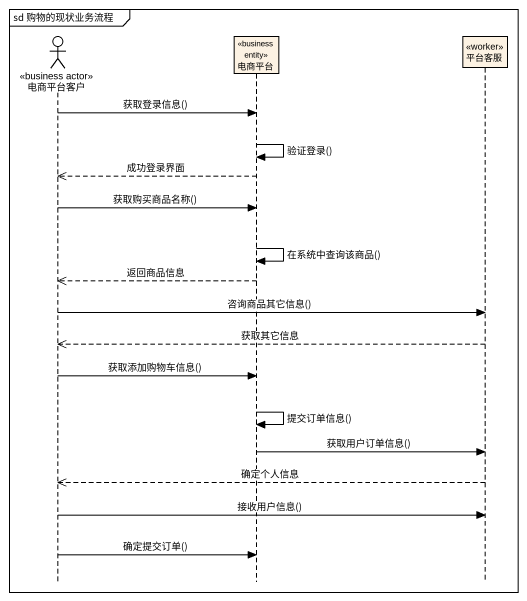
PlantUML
@startuml
mainframe sd 购物的现状业务流程
hide footbox
actor 电商平台客户 <<business actor>>
participant 电商平台 <<business entity>>
participant 平台客服 <<worker>>

电商平台客户 -> 电商平台 : 获取登录信息()
电商平台 -> 电商平台 : 验证登录()
电商平台 -->> 电商平台客户 : 成功登录界面
电商平台客户 -> 电商平台 : 获取购买商品名称()
电商平台 -> 电商平台 : 在系统中查询该商品()
电商平台 -->> 电商平台客户 : 返回商品信息
电商平台客户 -> 平台客服 : 咨询商品其它信息()
平台客服 -->> 电商平台客户 : 获取其它信息
电商平台客户 -> 电商平台 : 获取添加购物车信息()
电商平台 -> 电商平台 : 提交订单信息()
电商平台 -> 平台客服 : 获取用户订单信息()
平台客服 -->> 电商平台客户 : 确定个人信息
电商平台客户 -> 平台客服 : 接收用户信息()
电商平台客户 -> 电商平台 : 确定提交订单()
@enduml
